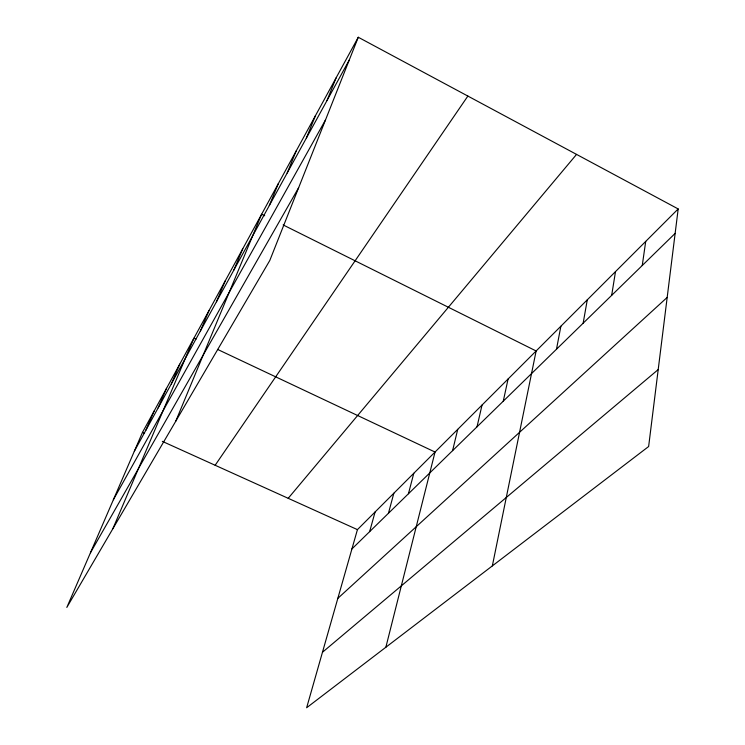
<?xml version="1.0" encoding="UTF-8"?>
<svg xmlns="http://www.w3.org/2000/svg" width="745" height="745" viewBox="0 0 745 745"><rect width="100%" height="100%" fill="white"/><g stroke="black" fill="none" stroke-linecap="round" stroke-linejoin="round"><path stroke-width="1.12" d="M678.183 208.945L648.634 446.525L306.642 707.75L357.432 529.63L678.183 208.945L358.28 37.25L142.481 432.389L66.817 607.436L269.792 260.48L358.28 37.25M642.255 265.499L645.719 241.399M611.673 295.355L615.5 271.627M583.149 323.2L587.284 299.835M556.487 349.228L560.883 326.226M492.343 565.902L536.13 350.979L283.137 224.934M503.266 401.192L508.09 379.009M477.024 426.801L482.024 405.066M452.588 450.66L457.737 429.353M385.863 647.237L435.043 452.047L217.568 349.414M408.437 493.758L413.792 473.289M388.434 513.296L393.844 493.227M369.632 531.641L375.098 511.973M326.971 100.575L336.042 77.974M306.335 138.151L315.414 115.736M287.16 173.045L296.231 150.863M269.308 205.546L278.341 183.615M175.718 421.288L261.625 214.225L264.699 215.752M233.837 270.109L242.758 248.774M216.441 301.781L225.279 280.791M200.293 331.171L209.028 310.535M112.895 528.661L193.896 338.239L195.954 339.217M171.248 384.048L179.768 364.119M158.145 407.906L166.545 388.331M145.852 430.275L154.141 411.044M134.314 451.274L349.256 60.019M113.352 499.765L325.528 119.88M90.443 552.771L298.633 187.712M215.147 465.262L467.869 96.068M288.203 498.312L576.556 154.401M351.938 548.916L675.147 233.39M337.839 598.356L667.175 297.423M322.464 652.266L658.198 369.585M142.481 432.389L144.567 433.329M162.326 441.366L357.432 529.63"/></g></svg>
